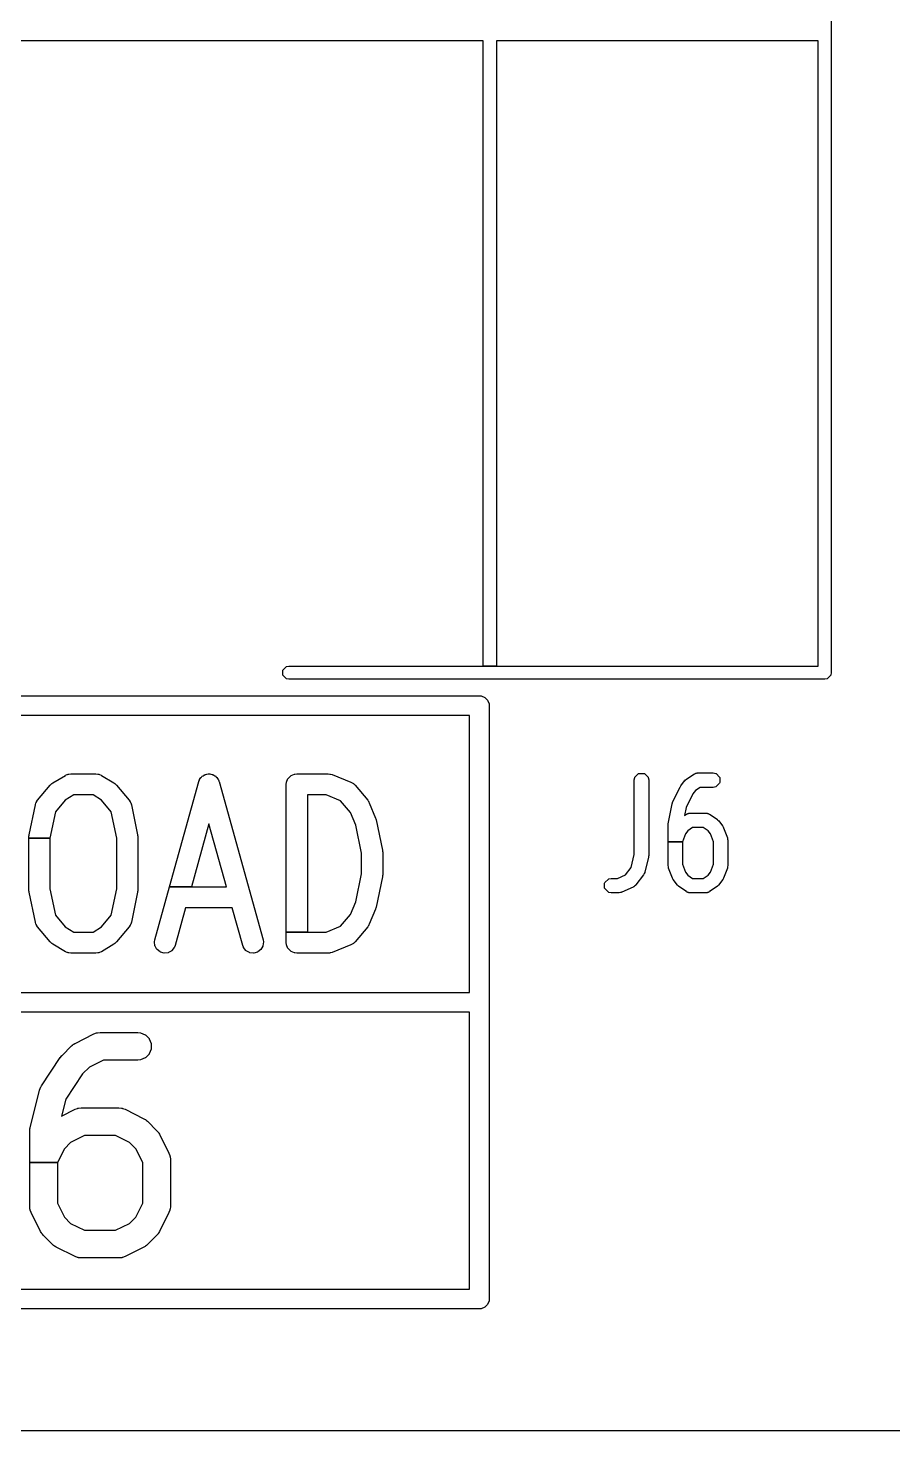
# Model space of a CAD drawing. Header units: millimetres. Extents: x 0 to 98, y 0 to 67.8.
# Drawn here: x 66.4 to 72.96, y 0 to 10.64 of the extents above; entities that cross this region are included whole.
import ezdxf

# ---------------------------------------------------------------- set-up
doc = ezdxf.new("R2010")
doc.units = ezdxf.units.MM
doc.layers.add('Edge.Cuts', color=254, linetype='CONTINUOUS', true_color=0xd0d2cd)

msp = doc.modelspace()

# ---------------------------------------------------------------- linework, layer by layer
at = {"layer": 'Edge.Cuts', "linetype": 'CONTINUOUS'}
for p, q in [((72.49, 16.25), (72.49, 5.75)), ((69.85, 10.54), (64.87, 10.54)), ((69.85, 5.8), (69.85, 10.54)), ((72.39, 10.54), (69.95, 10.54)), ((69.95, 10.54), (69.95, 5.8)), ((72.39, 5.8), (72.39, 10.54)), ((68.329806, 5.769134), (68.356866, 5.796194)), ((68.329806, 5.730866), (68.329806, 5.769134)), ((68.356866, 5.796194), (68.376, 5.8)), ((68.376, 5.8), (69.85, 5.8)), ((69.85, 5.8), (69.95, 5.8)), ((69.95, 5.8), (69.85, 5.8)), ((69.95, 5.8), (72.39, 5.8)), ((72.49, 5.75), (72.486194, 5.730866)), ((68.356866, 5.703806), (68.329806, 5.730866)), ((68.376, 5.7), (68.356866, 5.703806)), ((72.44, 5.7), (68.376, 5.7)), ((72.459134, 5.703806), (72.44, 5.7)), ((72.486194, 5.730866), (72.459134, 5.703806)), ((49.5, 5.575), (69.82, 5.575)), ((69.82, 5.575), (69.834632, 5.573559)), ((69.834632, 5.573559), (69.861668, 5.56236)), ((69.861668, 5.56236), (69.88236, 5.541668)), ((69.88236, 5.541668), (69.893559, 5.514632)), ((69.893559, 5.514632), (69.895, 5.5)), ((69.895, 5.5), (69.895, 1)), ((69.745, 5.425), (64.815, 5.425)), ((69.745, 3.325), (69.745, 5.425)), ((66.469018, 4.782444), (66.564256, 4.89673)), ((66.564256, 4.89673), (66.564588, 4.897091)), ((66.564588, 4.897091), (66.570389, 4.902806)), ((66.570389, 4.902806), (66.571304, 4.90404)), ((66.571304, 4.90404), (66.572339, 4.905077)), ((66.572339, 4.905077), (66.573789, 4.906155)), ((66.573789, 4.906155), (66.575065, 4.90741)), ((66.575065, 4.90741), (66.576247, 4.908274)), ((66.576247, 4.908274), (66.577609, 4.90899)), ((66.577609, 4.90899), (66.584147, 4.913842)), ((66.584147, 4.913842), (66.584555, 4.914114)), ((66.584555, 4.914114), (66.679793, 4.971257)), ((66.679793, 4.971257), (66.680225, 4.971489)), ((66.680225, 4.971489), (66.693513, 4.977782)), ((66.693513, 4.977782), (66.694917, 4.978209)), ((66.694917, 4.978209), (66.699824, 4.97894)), ((66.699824, 4.97894), (66.704407, 4.980837)), ((66.704407, 4.980837), (66.70583, 4.981193)), ((66.70583, 4.981193), (66.720462, 4.982634)), ((66.720462, 4.982634), (66.720952, 4.982658)), ((66.720952, 4.982658), (66.911428, 4.982658)), ((66.911428, 4.982658), (66.911918, 4.982634)), ((66.911918, 4.982634), (66.92655, 4.981193)), ((66.92655, 4.981193), (66.927973, 4.980837)), ((66.927973, 4.980837), (66.932561, 4.978937)), ((66.932561, 4.978937), (66.937463, 4.978207)), ((66.937463, 4.978207), (66.938867, 4.977781)), ((66.938867, 4.977781), (66.952155, 4.971489)), ((66.952155, 4.971489), (66.952587, 4.971257)), ((66.952587, 4.971257), (67.047826, 4.914114)), ((67.047826, 4.914114), (67.048234, 4.913842)), ((67.048234, 4.913842), (67.05477, 4.908989)), ((67.05477, 4.908989), (67.056133, 4.908274)), ((67.056133, 4.908274), (67.057318, 4.907409)), ((67.057318, 4.907409), (67.058599, 4.906147)), ((67.058599, 4.906147), (67.06004, 4.905077)), ((67.06004, 4.905077), (67.061076, 4.90404)), ((67.061076, 4.90404), (67.061988, 4.902809)), ((67.061988, 4.902809), (67.067792, 4.897091)), ((67.067792, 4.897091), (67.068124, 4.89673)), ((67.068124, 4.89673), (67.163362, 4.782444)), ((67.469669, 4.125515), (67.691489, 4.924069)), ((67.691489, 4.924069), (67.691644, 4.924534)), ((67.691644, 4.924534), (67.692315, 4.92627)), ((67.692315, 4.92627), (67.692371, 4.926725)), ((67.692371, 4.926725), (67.692981, 4.928576)), ((67.692981, 4.928576), (67.693697, 4.929845)), ((67.693697, 4.929845), (67.696949, 4.938248)), ((67.696949, 4.938248), (67.697673, 4.939524)), ((67.697673, 4.939524), (67.703067, 4.946425)), ((67.703067, 4.946425), (67.70738, 4.954052)), ((67.70738, 4.954052), (67.708653, 4.95553)), ((67.708653, 4.95553), (67.712606, 4.958623)), ((67.712606, 4.958623), (67.715699, 4.962576)), ((67.715699, 4.962576), (67.717177, 4.963849)), ((67.717177, 4.963849), (67.724804, 4.968162)), ((67.724804, 4.968162), (67.731705, 4.973556)), ((67.731705, 4.973556), (67.733446, 4.974434)), ((67.733446, 4.974434), (67.738281, 4.975778)), ((67.738281, 4.975778), (67.742653, 4.978248)), ((67.742653, 4.978248), (67.744505, 4.978858)), ((67.744505, 4.978858), (67.753199, 4.979923)), ((67.753199, 4.979923), (67.761644, 4.982268)), ((67.761644, 4.982268), (67.763589, 4.982413)), ((67.763589, 4.982413), (67.768571, 4.981804)), ((67.768571, 4.981804), (67.773553, 4.982413)), ((67.773553, 4.982413), (67.775498, 4.982268)), ((67.775498, 4.982268), (67.783941, 4.979923)), ((67.783941, 4.979923), (67.792637, 4.978858)), ((67.792637, 4.978858), (67.794489, 4.978248)), ((67.794489, 4.978248), (67.798859, 4.975778)), ((67.798859, 4.975778), (67.803696, 4.974434)), ((67.803696, 4.974434), (67.805437, 4.973556)), ((67.805437, 4.973556), (67.812338, 4.96816)), ((67.812338, 4.96816), (67.819964, 4.963849)), ((67.819964, 4.963849), (67.821443, 4.962576)), ((67.821443, 4.962576), (67.824534, 4.958623)), ((67.824534, 4.958623), (67.828489, 4.95553)), ((67.828489, 4.95553), (67.829762, 4.954051)), ((67.829762, 4.954051), (67.834071, 4.946427)), ((67.834071, 4.946427), (67.839469, 4.939524)), ((67.839469, 4.939524), (67.840193, 4.938248)), ((67.840193, 4.938248), (67.843442, 4.929847)), ((67.843442, 4.929847), (67.84416, 4.928578)), ((67.84416, 4.928578), (67.844771, 4.92672)), ((67.844771, 4.92672), (67.844825, 4.926274)), ((67.844825, 4.926274), (67.845498, 4.924536)), ((67.845498, 4.924536), (67.845653, 4.924069)), ((67.845653, 4.924069), (68.178986, 3.724069)), ((68.355238, 4.902658), (68.355262, 4.903148)), ((68.355238, 3.782658), (68.355238, 4.902658)), ((68.355262, 4.903148), (68.356703, 4.91778)), ((68.356703, 4.91778), (68.35706, 4.919203)), ((68.35706, 4.919203), (68.368259, 4.946239)), ((68.368259, 4.946239), (68.369342, 4.947862)), ((68.369342, 4.947862), (68.390034, 4.968554)), ((68.390034, 4.968554), (68.391657, 4.969637)), ((68.391657, 4.969637), (68.418693, 4.980836)), ((68.418693, 4.980836), (68.420116, 4.981193)), ((68.420116, 4.981193), (68.434748, 4.982634)), ((68.434748, 4.982634), (68.435238, 4.982658)), ((68.435238, 4.982658), (68.673333, 4.982658)), ((68.673333, 4.982658), (68.673823, 4.982634)), ((68.673823, 4.982634), (68.686515, 4.981385)), ((68.686515, 4.981385), (68.687008, 4.98139)), ((68.687008, 4.98139), (68.68845, 4.981194)), ((68.68845, 4.981194), (68.688455, 4.981193)), ((68.688455, 4.981193), (68.688456, 4.981193)), ((68.688456, 4.981193), (68.688461, 4.981192)), ((68.688461, 4.981192), (68.688473, 4.981189)), ((68.688473, 4.981189), (68.689875, 4.980838)), ((68.689875, 4.980838), (68.690327, 4.980651)), ((68.690327, 4.980651), (68.70258, 4.977096)), ((68.70258, 4.977096), (68.703044, 4.976936)), ((68.703044, 4.976936), (68.845902, 4.919793)), ((68.845902, 4.919793), (68.846348, 4.919589)), ((68.846348, 4.919589), (68.859398, 4.912816)), ((68.859398, 4.912816), (68.860587, 4.911956)), ((68.860587, 4.911956), (68.862849, 4.909748)), ((68.862849, 4.909748), (68.865657, 4.908274)), ((68.865657, 4.908274), (68.866842, 4.907409)), ((68.866842, 4.907409), (68.877316, 4.897091)), ((68.877316, 4.897091), (68.877648, 4.89673)), ((68.877648, 4.89673), (68.972886, 4.782444)), ((70.994999, 4.935105), (70.995095, 4.93608)), ((70.994999, 4.370449), (70.994999, 4.935105)), ((70.995095, 4.93608), (70.998901, 4.955214)), ((70.998901, 4.955214), (71.000269, 4.957775)), ((71.000269, 4.957775), (71.027329, 4.984835)), ((71.027329, 4.984835), (71.030865, 4.986299)), ((71.030865, 4.986299), (71.069133, 4.986299)), ((71.069133, 4.986299), (71.072669, 4.984835)), ((71.072669, 4.984835), (71.099729, 4.957775)), ((71.099729, 4.957775), (71.101097, 4.955214)), ((71.101097, 4.955214), (71.104903, 4.93608)), ((71.104903, 4.93608), (71.104999, 4.935105)), ((71.104999, 4.935105), (71.104999, 4.363677)), ((71.348857, 4.891915), (71.377428, 4.93001)), ((71.377428, 4.93001), (71.37809, 4.930732)), ((71.37809, 4.930732), (71.384273, 4.936278)), ((71.384273, 4.936278), (71.390161, 4.942152)), ((71.390161, 4.942152), (71.39092, 4.942773)), ((71.39092, 4.942773), (71.448063, 4.980868)), ((71.448063, 4.980868), (71.448927, 4.981329)), ((71.448927, 4.981329), (71.454834, 4.983769)), ((71.454834, 4.983769), (71.455902, 4.984836)), ((71.455902, 4.984836), (71.45846, 4.986203)), ((71.45846, 4.986203), (71.462839, 4.987076)), ((71.462839, 4.987076), (71.466961, 4.988776)), ((71.466961, 4.988776), (71.469847, 4.989057)), ((71.469847, 4.989057), (71.471323, 4.988763)), ((71.471323, 4.988763), (71.477596, 4.990009)), ((71.477596, 4.990009), (71.478571, 4.990105)), ((71.478571, 4.990105), (71.592857, 4.990105)), ((71.592857, 4.990105), (71.593832, 4.990009)), ((71.593832, 4.990009), (71.612966, 4.986203)), ((71.612966, 4.986203), (71.615527, 4.984835)), ((71.615527, 4.984835), (71.642587, 4.957775)), ((71.642587, 4.912435), (71.615527, 4.885375)), ((71.642587, 4.957775), (71.644051, 4.954239)), ((71.644051, 4.915971), (71.642587, 4.912435)), ((71.644051, 4.954239), (71.644051, 4.915971)), ((66.743111, 4.822658), (66.678496, 4.783891)), ((66.88927, 4.822658), (66.743111, 4.822658)), ((66.953882, 4.783892), (66.88927, 4.822658)), ((68.657927, 4.822658), (68.515238, 4.822658)), ((68.515238, 4.822658), (68.515238, 3.782658)), ((68.767686, 4.778754), (68.657927, 4.822658)), ((71.286521, 4.769226), (71.343664, 4.883512)), ((71.343664, 4.883512), (71.344186, 4.884341)), ((71.344186, 4.884341), (71.346626, 4.887487)), ((71.346626, 4.887487), (71.348349, 4.891077)), ((71.348349, 4.891077), (71.348857, 4.891915)), ((71.439831, 4.829884), (71.388351, 4.726924)), ((71.459774, 4.856474), (71.439831, 4.829884)), ((71.495223, 4.880105), (71.459774, 4.856474)), ((71.592857, 4.880105), (71.495223, 4.880105)), ((71.593832, 4.880201), (71.592857, 4.880105)), ((71.612966, 4.884007), (71.593832, 4.880201)), ((71.615527, 4.885375), (71.612966, 4.884007)), ((66.404538, 4.518975), (66.452158, 4.747546)), ((66.452158, 4.747546), (66.452282, 4.748021)), ((66.452282, 4.748021), (66.456677, 4.762051)), ((66.456677, 4.762051), (66.457315, 4.76337)), ((66.457315, 4.76337), (66.458957, 4.765782)), ((66.458957, 4.765782), (66.459826, 4.768568)), ((66.459826, 4.768568), (66.460463, 4.769889)), ((66.460463, 4.769889), (66.468723, 4.782052)), ((66.468723, 4.782052), (66.469018, 4.782444)), ((66.60472, 4.69536), (66.562857, 4.494411)), ((66.678496, 4.783891), (66.60472, 4.69536)), ((67.027658, 4.69536), (66.953882, 4.783892)), ((67.069523, 4.494415), (67.027658, 4.69536)), ((67.163362, 4.782444), (67.163657, 4.782052)), ((67.163657, 4.782052), (67.171917, 4.769888)), ((67.171917, 4.769888), (67.172555, 4.768566)), ((67.172555, 4.768566), (67.173422, 4.765782)), ((67.173422, 4.765782), (67.175065, 4.763371)), ((67.175065, 4.763371), (67.175704, 4.762051)), ((67.175704, 4.762051), (67.180099, 4.748021)), ((67.180099, 4.748021), (67.180223, 4.747546)), ((67.180223, 4.747546), (67.227842, 4.518974)), ((68.842232, 4.6893), (68.767686, 4.778754)), ((68.882276, 4.593193), (68.842232, 4.6893)), ((68.972886, 4.782444), (68.973182, 4.782052)), ((68.973182, 4.782052), (68.976226, 4.777569)), ((68.976226, 4.777569), (68.977229, 4.77657)), ((68.977229, 4.77657), (68.978106, 4.775393)), ((68.978106, 4.775393), (68.979632, 4.772552)), ((68.979632, 4.772552), (68.981441, 4.769888)), ((68.981441, 4.769888), (68.982079, 4.768566)), ((68.982079, 4.768566), (68.9825, 4.767213)), ((68.9825, 4.767213), (68.985064, 4.762441)), ((68.985064, 4.762441), (68.985274, 4.761998)), ((68.985274, 4.761998), (69.032893, 4.647712)), ((71.253084, 4.602384), (71.281657, 4.754765)), ((71.281657, 4.754765), (71.281931, 4.755706)), ((71.281931, 4.755706), (71.28441, 4.761886)), ((71.28441, 4.761886), (71.286171, 4.768311)), ((71.286171, 4.768311), (71.286521, 4.769226)), ((71.388351, 4.726924), (71.377095, 4.666891)), ((71.398759, 4.680074), (71.401317, 4.681441)), ((71.401317, 4.681441), (71.405696, 4.682314)), ((71.405696, 4.682314), (71.409818, 4.684014)), ((71.409818, 4.684014), (71.412704, 4.684295)), ((71.412704, 4.684295), (71.41418, 4.684001)), ((71.41418, 4.684001), (71.420453, 4.685247)), ((71.420453, 4.685247), (71.421428, 4.685343)), ((71.421428, 4.685343), (71.535714, 4.685343)), ((71.535714, 4.685343), (71.536689, 4.685247)), ((71.536689, 4.685247), (71.54296, 4.684001)), ((71.54296, 4.684001), (71.544438, 4.684295)), ((71.544438, 4.684295), (71.547325, 4.684014)), ((71.547325, 4.684014), (71.551447, 4.682313)), ((71.551447, 4.682313), (71.555824, 4.681441)), ((71.555824, 4.681441), (71.558384, 4.680073)), ((67.768571, 4.603753), (67.635728, 4.125515)), ((67.901414, 4.125515), (67.768571, 4.603753)), ((68.926666, 4.380129), (68.882276, 4.593193)), ((69.032893, 4.647712), (69.03306, 4.64725)), ((69.03306, 4.64725), (69.035107, 4.640551)), ((69.035107, 4.640551), (69.037242, 4.633735)), ((69.037242, 4.633735), (69.037366, 4.63326)), ((69.037366, 4.63326), (69.084985, 4.404688)), ((71.252142, 4.592248), (71.252238, 4.593223)), ((71.252142, 4.467989), (71.252142, 4.592248)), ((71.252238, 4.593223), (71.253043, 4.597274)), ((71.252998, 4.601408), (71.253084, 4.602384)), ((71.253043, 4.597274), (71.252998, 4.601408)), ((71.377095, 4.666891), (71.39092, 4.676106)), ((71.39092, 4.676106), (71.391784, 4.676567)), ((71.391784, 4.676567), (71.397691, 4.679007)), ((71.397691, 4.679007), (71.398759, 4.680074)), ((71.43808, 4.575343), (71.402631, 4.551712)), ((71.519062, 4.575343), (71.43808, 4.575343)), ((71.554508, 4.551713), (71.519062, 4.575343)), ((71.558384, 4.680073), (71.55945, 4.679007)), ((71.55945, 4.679007), (71.565358, 4.676567)), ((71.565358, 4.676567), (71.566222, 4.676106)), ((71.566222, 4.676106), (71.623365, 4.638011)), ((71.623365, 4.638011), (71.624124, 4.63739)), ((71.624124, 4.63739), (71.630004, 4.631522)), ((71.630004, 4.631522), (71.636195, 4.625971)), ((71.636195, 4.625971), (71.636857, 4.625248)), ((71.636857, 4.625248), (71.665428, 4.587153)), ((71.665428, 4.587153), (71.665936, 4.586315)), ((71.665936, 4.586315), (71.668889, 4.580156)), ((71.668889, 4.580156), (71.672494, 4.574344)), ((71.672494, 4.574344), (71.672927, 4.573465)), ((66.402857, 4.502658), (66.40288, 4.503137)), ((66.402857, 4.494411), (66.402857, 4.502658)), ((66.402857, 4.102658), (66.402857, 4.494411)), ((66.402857, 4.494411), (66.562857, 4.494411)), ((66.562857, 4.494411), (66.402857, 4.494411)), ((66.40288, 4.503137), (66.402906, 4.503412)), ((66.402889, 4.50387), (66.403636, 4.510822)), ((66.402906, 4.503412), (66.402889, 4.50387)), ((66.403636, 4.510822), (66.404322, 4.517781)), ((66.404322, 4.517781), (66.404433, 4.518229)), ((66.404433, 4.518229), (66.404463, 4.518498)), ((66.404463, 4.518498), (66.404538, 4.518975)), ((66.562857, 4.494411), (66.562857, 4.110907)), ((67.069523, 4.110903), (67.069523, 4.494415)), ((67.227842, 4.518974), (67.227918, 4.518488)), ((67.227918, 4.518488), (67.227946, 4.518228)), ((67.227946, 4.518228), (67.228058, 4.517779)), ((67.228058, 4.517779), (67.228738, 4.510862)), ((67.228738, 4.510862), (67.229491, 4.503872)), ((67.229491, 4.503872), (67.229472, 4.503416)), ((67.229472, 4.503416), (67.229499, 4.503148)), ((67.229499, 4.503148), (67.229523, 4.502658)), ((67.229523, 4.502658), (67.229523, 4.102658)), ((71.252142, 4.287486), (71.252142, 4.467989)), ((71.252142, 4.467989), (71.362142, 4.467989)), ((71.362142, 4.467989), (71.252142, 4.467989)), ((71.384444, 4.527461), (71.362142, 4.467989)), ((71.362142, 4.467989), (71.362142, 4.297462)), ((71.402631, 4.551712), (71.384444, 4.527461)), ((71.572694, 4.527463), (71.554508, 4.551713)), ((71.594999, 4.467987), (71.572694, 4.527463)), ((71.594999, 4.297461), (71.594999, 4.467987)), ((71.672927, 4.573465), (71.701498, 4.497274)), ((71.701498, 4.497274), (71.70175, 4.496326)), ((71.70175, 4.496326), (71.703177, 4.487614)), ((71.703177, 4.487614), (71.704903, 4.478938)), ((71.704903, 4.478938), (71.704999, 4.477962)), ((71.704999, 4.477962), (71.704999, 4.287486)), ((68.926666, 4.225188), (68.926666, 4.380129)), ((69.084985, 4.404688), (69.085061, 4.404202)), ((69.085061, 4.404202), (69.085089, 4.403942)), ((69.085089, 4.403942), (69.085201, 4.403493)), ((69.085201, 4.403493), (69.085881, 4.396576)), ((69.085881, 4.396576), (69.086634, 4.389586)), ((69.086634, 4.389586), (69.086615, 4.38913)), ((69.086615, 4.38913), (69.086642, 4.388862)), ((69.086642, 4.388862), (69.086666, 4.388372)), ((69.086666, 4.388372), (69.086666, 4.216943)), ((70.970762, 4.273506), (70.994999, 4.370449)), ((71.104903, 4.362701), (71.103778, 4.357054)), ((71.104999, 4.363677), (71.104903, 4.362701)), ((70.928869, 4.217648), (70.970762, 4.273506)), ((71.103357, 4.350337), (71.074786, 4.236051)), ((71.1035, 4.351308), (71.103357, 4.350337)), ((71.103778, 4.357054), (71.1035, 4.351308)), ((71.252238, 4.286511), (71.252142, 4.287486)), ((71.253963, 4.277835), (71.252238, 4.286511)), ((71.255392, 4.26912), (71.253963, 4.277835)), ((71.255644, 4.268173), (71.255392, 4.26912)), ((71.284216, 4.191984), (71.255644, 4.268173)), ((71.362142, 4.297462), (71.384444, 4.23799)), ((71.572696, 4.237988), (71.594999, 4.297461)), ((71.701498, 4.268174), (71.672927, 4.191984)), ((71.70175, 4.269122), (71.701498, 4.268174)), ((71.703177, 4.277836), (71.70175, 4.269122)), ((71.704903, 4.28651), (71.703177, 4.277836)), ((71.704999, 4.287486), (71.704903, 4.28651)), ((68.882276, 4.012124), (68.926666, 4.225188)), ((69.084985, 4.200627), (69.037366, 3.972055)), ((69.085062, 4.201114), (69.084985, 4.200627)), ((69.08509, 4.201384), (69.085062, 4.201114)), ((69.085201, 4.201822), (69.08509, 4.201384)), ((69.085881, 4.20874), (69.085201, 4.201822)), ((69.086634, 4.215729), (69.085881, 4.20874)), ((69.086642, 4.216452), (69.086615, 4.216188)), ((69.086615, 4.216188), (69.086634, 4.215729)), ((69.086666, 4.216943), (69.086642, 4.216452)), ((70.770234, 4.154239), (70.771698, 4.157775)), ((70.770234, 4.115971), (70.770234, 4.154239)), ((70.771698, 4.157775), (70.798758, 4.184835)), ((70.798758, 4.184835), (70.801319, 4.186203)), ((70.801319, 4.186203), (70.820453, 4.190009)), ((70.820453, 4.190009), (70.821428, 4.190105)), ((70.821428, 4.190105), (70.866899, 4.190105)), ((70.866899, 4.190105), (70.928869, 4.217648)), ((71.065428, 4.216391), (71.008285, 4.1402)), ((71.065939, 4.217235), (71.065428, 4.216391)), ((71.06599, 4.217344), (71.065939, 4.217235)), ((71.066123, 4.217489), (71.06599, 4.217344)), ((71.070208, 4.226137), (71.066123, 4.217489)), ((71.074372, 4.23482), (71.070207, 4.226138)), ((71.070207, 4.226138), (71.070208, 4.226137)), ((71.074401, 4.235013), (71.074372, 4.23482)), ((71.074447, 4.235108), (71.074401, 4.235013)), ((71.074786, 4.236051), (71.074447, 4.235108)), ((71.284649, 4.191105), (71.284216, 4.191984)), ((71.288248, 4.185301), (71.284649, 4.191105)), ((71.291205, 4.179135), (71.288248, 4.185301)), ((71.291713, 4.178297), (71.291205, 4.179135)), ((71.320284, 4.140201), (71.291713, 4.178297)), ((71.384444, 4.23799), (71.402631, 4.213739)), ((71.402631, 4.213739), (71.438081, 4.190105)), ((71.438081, 4.190105), (71.519061, 4.190105)), ((71.519061, 4.190105), (71.554508, 4.213739)), ((71.554508, 4.213739), (71.572696, 4.237988)), ((71.665428, 4.178296), (71.636858, 4.140201)), ((71.665937, 4.179134), (71.665428, 4.178296)), ((71.668893, 4.1853), (71.665937, 4.179134)), ((71.672494, 4.191104), (71.668893, 4.1853)), ((71.672927, 4.191984), (71.672494, 4.191104)), ((66.40288, 4.102178), (66.402857, 4.102658)), ((66.402906, 4.101906), (66.40288, 4.102178)), ((66.402889, 4.101445), (66.402906, 4.101906)), ((66.403636, 4.094497), (66.402889, 4.101445)), ((66.403636, 4.094496), (66.403636, 4.094497)), ((66.404322, 4.087536), (66.403636, 4.094496)), ((66.404431, 4.087096), (66.404322, 4.087536)), ((66.404462, 4.08682), (66.404431, 4.087096)), ((66.404538, 4.086341), (66.404462, 4.08682)), ((66.452158, 3.857769), (66.404538, 4.086341)), ((66.562857, 4.110907), (66.60472, 3.909957)), ((67.027658, 3.909957), (67.069523, 4.110903)), ((67.227842, 4.086342), (67.180223, 3.857769)), ((67.227919, 4.086829), (67.227842, 4.086342)), ((67.227947, 4.087099), (67.227919, 4.086829)), ((67.228058, 4.087537), (67.227947, 4.087099)), ((67.228738, 4.094455), (67.228058, 4.087537)), ((67.229491, 4.101444), (67.228738, 4.094455)), ((67.229499, 4.102167), (67.229472, 4.101903)), ((67.229472, 4.101903), (67.229491, 4.101444)), ((67.229523, 4.102658), (67.229499, 4.102167)), ((67.358156, 3.724069), (67.469669, 4.125515)), ((67.469669, 4.125515), (67.635728, 4.125515)), ((67.635728, 4.125515), (67.469669, 4.125515)), ((67.635728, 4.125515), (67.901414, 4.125515)), ((70.771698, 4.112435), (70.770234, 4.115971)), ((70.798758, 4.085375), (70.771698, 4.112435)), ((70.801319, 4.084007), (70.798758, 4.085375)), ((70.820453, 4.080201), (70.801319, 4.084007)), ((70.821428, 4.080105), (70.820453, 4.080201)), ((70.878571, 4.080105), (70.821428, 4.080105)), ((70.879548, 4.080201), (70.878571, 4.080105)), ((70.88008, 4.080308), (70.879548, 4.080201)), ((70.880947, 4.080244), (70.88008, 4.080308)), ((70.889784, 4.082238), (70.880947, 4.080244)), ((70.89868, 4.084007), (70.889784, 4.082238)), ((70.899444, 4.084417), (70.89868, 4.084007)), ((70.899976, 4.084536), (70.899444, 4.084417)), ((70.900909, 4.084845), (70.899976, 4.084536)), ((70.986623, 4.12294), (70.900909, 4.084845)), ((70.987476, 4.123425), (70.986623, 4.12294)), ((70.989916, 4.125148), (70.987476, 4.123425)), ((70.990465, 4.125226), (70.989916, 4.125148)), ((70.993098, 4.126454), (70.990465, 4.125226)), ((70.998013, 4.130863), (70.993098, 4.126454)), ((71.003414, 4.134673), (70.998013, 4.130863)), ((71.005199, 4.136965), (71.003414, 4.134673)), ((71.005398, 4.137485), (71.005199, 4.136965)), ((71.007622, 4.139477), (71.005398, 4.137485)), ((71.008285, 4.1402), (71.007622, 4.139477)), ((71.320946, 4.139478), (71.320284, 4.140201)), ((71.327139, 4.133926), (71.320946, 4.139478)), ((71.333018, 4.128058), (71.327139, 4.133926)), ((71.333777, 4.127437), (71.333018, 4.128058)), ((71.39092, 4.089342), (71.333777, 4.127437)), ((71.391785, 4.08888), (71.39092, 4.089342)), ((71.397691, 4.086442), (71.391785, 4.08888)), ((71.398758, 4.085375), (71.397691, 4.086442)), ((71.401318, 4.084007), (71.398758, 4.085375)), ((71.405693, 4.083137), (71.401318, 4.084007)), ((71.409817, 4.081434), (71.405693, 4.083137)), ((71.412706, 4.081153), (71.409817, 4.081434)), ((71.414181, 4.081449), (71.412706, 4.081153)), ((71.420452, 4.080201), (71.414181, 4.081449)), ((71.421428, 4.080105), (71.420452, 4.080201)), ((71.535714, 4.080105), (71.421428, 4.080105)), ((71.53669, 4.080201), (71.535714, 4.080105)), ((71.542959, 4.081449), (71.53669, 4.080201)), ((71.544436, 4.081153), (71.542959, 4.081449)), ((71.547326, 4.081435), (71.544436, 4.081153)), ((71.551445, 4.083137), (71.547326, 4.081435)), ((71.555823, 4.084007), (71.551445, 4.083137)), ((71.558385, 4.085376), (71.555823, 4.084007)), ((71.559449, 4.086442), (71.558385, 4.085376)), ((71.565357, 4.08888), (71.559449, 4.086442)), ((71.566222, 4.089342), (71.565357, 4.08888)), ((71.623365, 4.127437), (71.566222, 4.089342)), ((71.624124, 4.128058), (71.623365, 4.127437)), ((71.630001, 4.133926), (71.624124, 4.128058)), ((71.636196, 4.139478), (71.630001, 4.133926)), ((71.636858, 4.140201), (71.636196, 4.139478)), ((67.591283, 3.965515), (67.51232, 3.681247)), ((67.945859, 3.965515), (67.591283, 3.965515)), ((68.024822, 3.681247), (67.945859, 3.965515)), ((68.842231, 3.916017), (68.882276, 4.012124)), ((69.032893, 3.957603), (68.985274, 3.843317)), ((69.03306, 3.958065), (69.032893, 3.957603)), ((69.035107, 3.964765), (69.03306, 3.958065)), ((69.037242, 3.97158), (69.035106, 3.964766)), ((69.035106, 3.964766), (69.035107, 3.964765)), ((69.037366, 3.972055), (69.037242, 3.97158)), ((66.452282, 3.857295), (66.452158, 3.857769)), ((66.456676, 3.843265), (66.452282, 3.857295)), ((66.457315, 3.841944), (66.456676, 3.843265)), ((66.458957, 3.839533), (66.457315, 3.841944)), ((66.459826, 3.836747), (66.458957, 3.839533)), ((66.460463, 3.835426), (66.459826, 3.836747)), ((66.468723, 3.823263), (66.460463, 3.835426)), ((66.60472, 3.909957), (66.678496, 3.821426)), ((66.953882, 3.821427), (67.027658, 3.909957)), ((67.171917, 3.835427), (67.163657, 3.823263)), ((67.172555, 3.836749), (67.171917, 3.835427)), ((67.173421, 3.839533), (67.172555, 3.836749)), ((67.175065, 3.841943), (67.173421, 3.839533)), ((67.175704, 3.843264), (67.175065, 3.841943)), ((67.180099, 3.857294), (67.175704, 3.843264)), ((67.180223, 3.857769), (67.180099, 3.857294)), ((68.767687, 3.826563), (68.842231, 3.916017)), ((68.978106, 3.829922), (68.977227, 3.828743)), ((68.979629, 3.83276), (68.978106, 3.829922)), ((68.981441, 3.835426), (68.979629, 3.83276)), ((68.982079, 3.83675), (68.981441, 3.835426)), ((68.9825, 3.838105), (68.982079, 3.83675)), ((68.985063, 3.842873), (68.9825, 3.838105)), ((68.985274, 3.843317), (68.985063, 3.842873)), ((66.469018, 3.822871), (66.468723, 3.823263)), ((66.564256, 3.708585), (66.469018, 3.822871)), ((66.678496, 3.821426), (66.743109, 3.782658)), ((66.743109, 3.782658), (66.88927, 3.782658)), ((66.88927, 3.782658), (66.953882, 3.821427)), ((67.163362, 3.822871), (67.068124, 3.708585)), ((67.163657, 3.823263), (67.163362, 3.822871)), ((67.35552, 3.709107), (67.358048, 3.723591)), ((67.358048, 3.723591), (67.358156, 3.724069)), ((68.178986, 3.724069), (68.179094, 3.723591)), ((68.179094, 3.723591), (68.181622, 3.709107)), ((68.355238, 3.702658), (68.355238, 3.782658)), ((68.355238, 3.782658), (68.515238, 3.782658)), ((68.515238, 3.782658), (68.355238, 3.782658)), ((68.515238, 3.782658), (68.657927, 3.782658)), ((68.657927, 3.782658), (68.767687, 3.826563)), ((68.972886, 3.822871), (68.877648, 3.708585)), ((68.973182, 3.823264), (68.972886, 3.822871)), ((68.976223, 3.827746), (68.973182, 3.823264)), ((68.977227, 3.828743), (68.976223, 3.827746)), ((66.564588, 3.708224), (66.564256, 3.708585)), ((66.570389, 3.70251), (66.564588, 3.708224)), ((66.571305, 3.701274), (66.570389, 3.70251)), ((66.572342, 3.700236), (66.571305, 3.701274)), ((66.573784, 3.699166), (66.572342, 3.700236)), ((66.575063, 3.697906), (66.573784, 3.699166)), ((66.576248, 3.697041), (66.575063, 3.697906)), ((66.577606, 3.696328), (66.576248, 3.697041)), ((66.584147, 3.691473), (66.577606, 3.696328)), ((66.584555, 3.691201), (66.584147, 3.691473)), ((66.679793, 3.634059), (66.584555, 3.691201)), ((66.680225, 3.633827), (66.679793, 3.634059)), ((66.693513, 3.627535), (66.680225, 3.633827)), ((66.694917, 3.627108), (66.693513, 3.627535)), ((66.699823, 3.626379), (66.694917, 3.627108)), ((66.704406, 3.62448), (66.699823, 3.626379)), ((66.70583, 3.624123), (66.704406, 3.62448)), ((66.720462, 3.622682), (66.70583, 3.624123)), ((66.720952, 3.622658), (66.720462, 3.622682)), ((66.911428, 3.622658), (66.720952, 3.622658)), ((66.911918, 3.622682), (66.911428, 3.622658)), ((66.92655, 3.624123), (66.911918, 3.622682)), ((66.927974, 3.62448), (66.92655, 3.624123)), ((66.932552, 3.626378), (66.927974, 3.62448)), ((66.937462, 3.627107), (66.932552, 3.626378)), ((66.938867, 3.627534), (66.937462, 3.627107)), ((66.952155, 3.633827), (66.938867, 3.627534)), ((66.952587, 3.634059), (66.952155, 3.633827)), ((67.047825, 3.691201), (66.952587, 3.634059)), ((67.048234, 3.691474), (67.047825, 3.691201)), ((67.054765, 3.696325), (67.048234, 3.691474)), ((67.05613, 3.697039), (67.054765, 3.696325)), ((67.05732, 3.697908), (67.05613, 3.697039)), ((67.058599, 3.699171), (67.05732, 3.697908)), ((67.060036, 3.700235), (67.058599, 3.699171)), ((67.061077, 3.701276), (67.060036, 3.700235)), ((67.061993, 3.702515), (67.061077, 3.701276)), ((67.067791, 3.708224), (67.061993, 3.702515)), ((67.068124, 3.708585), (67.067791, 3.708224)), ((67.355483, 3.70764), (67.35552, 3.709107)), ((67.359038, 3.678593), (67.355483, 3.70764)), ((67.359648, 3.67674), (67.359038, 3.678593)), ((67.374047, 3.651265), (67.359648, 3.67674)), ((67.37532, 3.649786), (67.374047, 3.651265)), ((67.398372, 3.63176), (67.37532, 3.649786)), ((67.400114, 3.630881), (67.398372, 3.63176)), ((67.428311, 3.623048), (67.400114, 3.630881)), ((67.430256, 3.622903), (67.428311, 3.623048)), ((67.459303, 3.626458), (67.430256, 3.622903)), ((67.461156, 3.627068), (67.459303, 3.626458)), ((67.486631, 3.641467), (67.461156, 3.627068)), ((67.48811, 3.64274), (67.486631, 3.641467)), ((67.506136, 3.665792), (67.48811, 3.64274)), ((67.50686, 3.667068), (67.506136, 3.665792)), ((67.512165, 3.680781), (67.50686, 3.667068)), ((67.51232, 3.681247), (67.512165, 3.680781)), ((68.024977, 3.680781), (68.024822, 3.681247)), ((68.030282, 3.667068), (68.024977, 3.680781)), ((68.031006, 3.665792), (68.030282, 3.667068)), ((68.049032, 3.64274), (68.031006, 3.665792)), ((68.050511, 3.641467), (68.049032, 3.64274)), ((68.075986, 3.627068), (68.050511, 3.641467)), ((68.077839, 3.626458), (68.075986, 3.627068)), ((68.106886, 3.622903), (68.077839, 3.626458)), ((68.108831, 3.623048), (68.106886, 3.622903)), ((68.137028, 3.630881), (68.108831, 3.623048)), ((68.13877, 3.63176), (68.137028, 3.630881)), ((68.161822, 3.649786), (68.13877, 3.63176)), ((68.163095, 3.651265), (68.161822, 3.649786)), ((68.177494, 3.67674), (68.163095, 3.651265)), ((68.178104, 3.678593), (68.177494, 3.67674)), ((68.181659, 3.70764), (68.178104, 3.678593)), ((68.181622, 3.709107), (68.181659, 3.70764)), ((68.355262, 3.702168), (68.355238, 3.702658)), ((68.356703, 3.687536), (68.355262, 3.702168)), ((68.35706, 3.686113), (68.356703, 3.687536)), ((68.368259, 3.659077), (68.35706, 3.686113)), ((68.369342, 3.657454), (68.368259, 3.659077)), ((68.390034, 3.636762), (68.369342, 3.657454)), ((68.391657, 3.635679), (68.390034, 3.636762)), ((68.418693, 3.62448), (68.391657, 3.635679)), ((68.420116, 3.624123), (68.418693, 3.62448)), ((68.434748, 3.622682), (68.420116, 3.624123)), ((68.435238, 3.622658), (68.434748, 3.622682)), ((68.673333, 3.622658), (68.435238, 3.622658)), ((68.673823, 3.622682), (68.673333, 3.622658)), ((68.686511, 3.623933), (68.673823, 3.622682)), ((68.687001, 3.623926), (68.686511, 3.623933)), ((68.688436, 3.624122), (68.687001, 3.623926)), ((68.688453, 3.624123), (68.688436, 3.624122)), ((68.688458, 3.624125), (68.688453, 3.624123)), ((68.688463, 3.624125), (68.688458, 3.624125)), ((68.688475, 3.624129), (68.688463, 3.624125)), ((68.689882, 3.624481), (68.688475, 3.624129)), ((68.690331, 3.624668), (68.689882, 3.624481)), ((68.70258, 3.62822), (68.690331, 3.624668)), ((68.703044, 3.62838), (68.70258, 3.62822)), ((68.845901, 3.685522), (68.703044, 3.62838)), ((68.846347, 3.685726), (68.845901, 3.685522)), ((68.859397, 3.692498), (68.846347, 3.685726)), ((68.860587, 3.693358), (68.859397, 3.692498)), ((68.862851, 3.695569), (68.860587, 3.693358)), ((68.865656, 3.69704), (68.862851, 3.695569)), ((68.866842, 3.697906), (68.865656, 3.69704)), ((68.877316, 3.708224), (68.866842, 3.697906)), ((68.877648, 3.708585), (68.877316, 3.708224)), ((64.815, 3.325), (69.745, 3.325)), ((69.745, 3.175), (59.735, 3.175)), ((69.745, 1.075), (69.745, 3.175)), ((66.753042, 2.938958), (66.895899, 3.010387)), ((66.895899, 3.010387), (66.896348, 3.010585)), ((66.896348, 3.010585), (66.914657, 3.017591)), ((66.914657, 3.017591), (66.916089, 3.017908)), ((66.916089, 3.017908), (66.91886, 3.018106)), ((66.91886, 3.018106), (66.921435, 3.019171)), ((66.921435, 3.019171), (66.922858, 3.019527)), ((66.922858, 3.019527), (66.942367, 3.021448)), ((66.942367, 3.021448), (66.942857, 3.021472)), ((66.942857, 3.021472), (67.228572, 3.021472)), ((67.228572, 3.021472), (67.229062, 3.021448)), ((67.229062, 3.021448), (67.248571, 3.019527)), ((67.248571, 3.019527), (67.249994, 3.01917)), ((67.249994, 3.01917), (67.286042, 3.004238)), ((67.286042, 3.004238), (67.287665, 3.003155)), ((67.287665, 3.003155), (67.315255, 2.975565)), ((66.654325, 2.847862), (66.725753, 2.919289)), ((66.725753, 2.919289), (66.726117, 2.919618)), ((66.726117, 2.919618), (66.733457, 2.925644)), ((66.733457, 2.925644), (66.734912, 2.92732)), ((66.734912, 2.92732), (66.736023, 2.928274)), ((66.736023, 2.928274), (66.738769, 2.930004)), ((66.738769, 2.930004), (66.741271, 2.932056)), ((66.741271, 2.932056), (66.742527, 2.932809)), ((66.742527, 2.932809), (66.744574, 2.933659)), ((66.744574, 2.933659), (66.752615, 2.938718)), ((66.752615, 2.938718), (66.753042, 2.938958)), ((67.315255, 2.975565), (67.316338, 2.973942)), ((67.316338, 2.973942), (67.33127, 2.937894)), ((67.33127, 2.89505), (67.316338, 2.859002)), ((67.33127, 2.937894), (67.331651, 2.935981)), ((67.331651, 2.896963), (67.33127, 2.89505)), ((67.331651, 2.935981), (67.331651, 2.896963)), ((66.498349, 2.617573), (66.641207, 2.831859)), ((66.641207, 2.831859), (66.641463, 2.832208)), ((66.641463, 2.832208), (66.641507, 2.832263)), ((66.641507, 2.832263), (66.641509, 2.832262)), ((66.641509, 2.832262), (66.64156, 2.832344)), ((66.64156, 2.832344), (66.64774, 2.839876)), ((66.64774, 2.839876), (66.653919, 2.84742)), ((66.653919, 2.84742), (66.653975, 2.847473)), ((66.653975, 2.847473), (66.65402, 2.847527)), ((66.65402, 2.847527), (66.654325, 2.847862)), ((66.967644, 2.811472), (66.862198, 2.75875)), ((67.228572, 2.811472), (66.967644, 2.811472)), ((67.229062, 2.811496), (67.228572, 2.811472)), ((67.248571, 2.813417), (67.229062, 2.811496)), ((67.249994, 2.813774), (67.248571, 2.813417)), ((67.286042, 2.828706), (67.249994, 2.813774)), ((67.287665, 2.829789), (67.286042, 2.828706)), ((67.315255, 2.857379), (67.287665, 2.829789)), ((67.316338, 2.859002), (67.315255, 2.857379)), ((66.810167, 2.706718), (66.683167, 2.516219)), ((66.862198, 2.75875), (66.810167, 2.706718)), ((66.412421, 2.299081), (66.483849, 2.584795)), ((66.483849, 2.584795), (66.483991, 2.585264)), ((66.483991, 2.585264), (66.487973, 2.596413)), ((66.487973, 2.596413), (66.488381, 2.598472)), ((66.488381, 2.598472), (66.488874, 2.599853)), ((66.488874, 2.599853), (66.489872, 2.601726)), ((66.489872, 2.601726), (66.490587, 2.603726)), ((66.490587, 2.603726), (66.491276, 2.605018)), ((66.491276, 2.605018), (66.492527, 2.606709)), ((66.492527, 2.606709), (66.498097, 2.617152)), ((66.498097, 2.617152), (66.498349, 2.617573)), ((66.683167, 2.516219), (66.651111, 2.387993)), ((66.773233, 2.446479), (66.776003, 2.446677)), ((66.776003, 2.446677), (66.778578, 2.447742)), ((66.778578, 2.447742), (66.780001, 2.448098)), ((66.780001, 2.448098), (66.79951, 2.450019)), ((66.79951, 2.450019), (66.8, 2.450043)), ((66.8, 2.450043), (67.085714, 2.450043)), ((67.085714, 2.450043), (67.086204, 2.450019)), ((67.086204, 2.450019), (67.105713, 2.448098)), ((67.105713, 2.448098), (67.107136, 2.447741)), ((67.107136, 2.447741), (67.109706, 2.446677)), ((67.109706, 2.446677), (67.112481, 2.446479)), ((66.651111, 2.387993), (66.753043, 2.438958)), ((66.753043, 2.438958), (66.753492, 2.439156)), ((66.753492, 2.439156), (66.771801, 2.446162)), ((66.771801, 2.446162), (66.773233, 2.446479)), ((67.112481, 2.446479), (67.113913, 2.446162)), ((67.113913, 2.446162), (67.132222, 2.439156)), ((67.132222, 2.439156), (67.132671, 2.438958)), ((67.132671, 2.438958), (67.275529, 2.36753)), ((67.275529, 2.36753), (67.275957, 2.367289)), ((67.275957, 2.367289), (67.283995, 2.362229)), ((67.283995, 2.362229), (67.286043, 2.361381)), ((67.286043, 2.361381), (67.287302, 2.360627)), ((67.287302, 2.360627), (67.2898, 2.358577)), ((67.2898, 2.358577), (67.292548, 2.356847)), ((67.292548, 2.356847), (67.293661, 2.355891)), ((67.293661, 2.355891), (67.295114, 2.354215)), ((67.295114, 2.354215), (67.302455, 2.34819)), ((67.302455, 2.34819), (67.302819, 2.347861)), ((67.302819, 2.347861), (67.374247, 2.276432)), ((66.409286, 2.273615), (66.40931, 2.274105)), ((66.409286, 2.034544), (66.409286, 2.273615)), ((66.40931, 2.274105), (66.409584, 2.276892)), ((66.409458, 2.279207), (66.410518, 2.286378)), ((66.409458, 2.27774), (66.409458, 2.279207)), ((66.409584, 2.276892), (66.409458, 2.27774)), ((66.410518, 2.286378), (66.411231, 2.293614)), ((66.411231, 2.293614), (66.411587, 2.295036)), ((66.411587, 2.295036), (66.411916, 2.295832)), ((66.411916, 2.295832), (66.412326, 2.2986)), ((66.412326, 2.2986), (66.412421, 2.299081)), ((66.824787, 2.240043), (66.719342, 2.187322)), ((67.060927, 2.240043), (66.824787, 2.240043)), ((67.166374, 2.18732), (67.060927, 2.240043)), ((67.374247, 2.276432), (67.374576, 2.276068)), ((67.374576, 2.276068), (67.380599, 2.268729)), ((67.380599, 2.268729), (67.382276, 2.267275)), ((67.382276, 2.267275), (67.383232, 2.266161)), ((67.383232, 2.266161), (67.384958, 2.263419)), ((67.384958, 2.263419), (67.387013, 2.260915)), ((67.387013, 2.260915), (67.387768, 2.259655)), ((67.387768, 2.259655), (67.388615, 2.257607)), ((67.388615, 2.257607), (67.393674, 2.249572)), ((67.393674, 2.249572), (67.393915, 2.249144)), ((67.393915, 2.249144), (67.465344, 2.106287)), ((66.672007, 2.139987), (66.619286, 2.034544)), ((66.719342, 2.187322), (66.672007, 2.139987)), ((67.213704, 2.139991), (67.166374, 2.18732)), ((67.266429, 2.034542), (67.213704, 2.139991)), ((66.409286, 1.702186), (66.409286, 2.034544)), ((66.409286, 2.034544), (66.619286, 2.034544)), ((66.619286, 2.034544), (66.409286, 2.034544)), ((66.619286, 2.034544), (66.619286, 1.726973)), ((67.266429, 1.726975), (67.266429, 2.034542)), ((67.465344, 2.106287), (67.465542, 2.105838)), ((67.465542, 2.105838), (67.472548, 2.087529)), ((67.472548, 2.087529), (67.472865, 2.086096)), ((67.472865, 2.086096), (67.473061, 2.083324)), ((67.473061, 2.083324), (67.474127, 2.080752)), ((67.474127, 2.080752), (67.474484, 2.079328)), ((67.474484, 2.079328), (67.476405, 2.059819)), ((67.476405, 2.059819), (67.476429, 2.059329)), ((67.476429, 2.059329), (67.476429, 1.702186)), ((66.40931, 1.701696), (66.409286, 1.702186)), ((66.619286, 1.726973), (66.672007, 1.62153)), ((67.213704, 1.621526), (67.266429, 1.726975)), ((67.476429, 1.702186), (67.476405, 1.701696)), ((66.411231, 1.682187), (66.40931, 1.701696)), ((66.411588, 1.680764), (66.411231, 1.682187)), ((66.412652, 1.678194), (66.411588, 1.680764)), ((66.41285, 1.675418), (66.412652, 1.678194)), ((66.413167, 1.673986), (66.41285, 1.675418)), ((66.420173, 1.655678), (66.413167, 1.673986)), ((66.420371, 1.655229), (66.420173, 1.655678)), ((66.491799, 1.512372), (66.420371, 1.655229)), ((66.672007, 1.62153), (66.719343, 1.574194)), ((67.166374, 1.574197), (67.213704, 1.621526)), ((67.465344, 1.655228), (67.393915, 1.512371)), ((67.465542, 1.655677), (67.465344, 1.655228)), ((67.472548, 1.673986), (67.465542, 1.655677)), ((67.472865, 1.67542), (67.472548, 1.673986)), ((67.473061, 1.678193), (67.472865, 1.67542)), ((67.474127, 1.680763), (67.473061, 1.678193)), ((67.474484, 1.682187), (67.474127, 1.680763)), ((67.476405, 1.701696), (67.474484, 1.682187)), ((66.492039, 1.511945), (66.491799, 1.512372)), ((66.4971, 1.503904), (66.492039, 1.511945)), ((66.497948, 1.501858), (66.4971, 1.503904)), ((66.498702, 1.5006), (66.497948, 1.501858)), ((66.500754, 1.498099), (66.498702, 1.5006)), ((66.502483, 1.495353), (66.500754, 1.498099)), ((66.503438, 1.49424), (66.502483, 1.495353)), ((66.505114, 1.492787), (66.503438, 1.49424)), ((66.511138, 1.485446), (66.505114, 1.492787)), ((66.719343, 1.574194), (66.824787, 1.521472)), ((66.824787, 1.521472), (67.060927, 1.521472)), ((67.060927, 1.521472), (67.166374, 1.574197)), ((67.380599, 1.492787), (67.374576, 1.485447)), ((67.382275, 1.494239), (67.380599, 1.492787)), ((67.383232, 1.495355), (67.382275, 1.494239)), ((67.384955, 1.498096), (67.383232, 1.495355)), ((67.387012, 1.500599), (67.384955, 1.498096)), ((67.387768, 1.50186), (67.387012, 1.500599)), ((67.388616, 1.50391), (67.387768, 1.50186)), ((67.393674, 1.511943), (67.388616, 1.50391)), ((67.393915, 1.512371), (67.393674, 1.511943)), ((66.511467, 1.485082), (66.511138, 1.485446)), ((66.582896, 1.413653), (66.511467, 1.485082)), ((66.58326, 1.413324), (66.582896, 1.413653)), ((66.590599, 1.407301), (66.58326, 1.413324)), ((66.592054, 1.405624), (66.590599, 1.407301)), ((66.593168, 1.404669), (66.592054, 1.405624)), ((66.595908, 1.402944), (66.593168, 1.404669)), ((66.598414, 1.400888), (66.595908, 1.402944)), ((66.599673, 1.400133), (66.598414, 1.400888)), ((66.601723, 1.399285), (66.599673, 1.400133)), ((66.609758, 1.394226), (66.601723, 1.399285)), ((66.610186, 1.393985), (66.609758, 1.394226)), ((66.753043, 1.322557), (66.610186, 1.393985)), ((67.275529, 1.393985), (67.132671, 1.322557)), ((67.275957, 1.394226), (67.275529, 1.393985)), ((67.283992, 1.399285), (67.275957, 1.394226)), ((67.286042, 1.400133), (67.283992, 1.399285)), ((67.287303, 1.400889), (67.286042, 1.400133)), ((67.289805, 1.402945), (67.287303, 1.400889)), ((67.292546, 1.404668), (67.289805, 1.402945)), ((67.293662, 1.405625), (67.292546, 1.404668)), ((67.295115, 1.407302), (67.293662, 1.405625)), ((67.302455, 1.413325), (67.295115, 1.407302)), ((67.302819, 1.413654), (67.302455, 1.413325)), ((67.374247, 1.485083), (67.302819, 1.413654)), ((67.374576, 1.485447), (67.374247, 1.485083)), ((66.753492, 1.322359), (66.753043, 1.322557)), ((66.771801, 1.315353), (66.753492, 1.322359)), ((66.773234, 1.315036), (66.771801, 1.315353)), ((66.776005, 1.31484), (66.773234, 1.315036)), ((66.778577, 1.313774), (66.776005, 1.31484)), ((66.780001, 1.313417), (66.778577, 1.313774)), ((66.79951, 1.311496), (66.780001, 1.313417)), ((66.8, 1.311472), (66.79951, 1.311496)), ((67.085714, 1.311472), (66.8, 1.311472)), ((67.086204, 1.311496), (67.085714, 1.311472)), ((67.105713, 1.313417), (67.086204, 1.311496)), ((67.107137, 1.313774), (67.105713, 1.313417)), ((67.109707, 1.31484), (67.107137, 1.313774)), ((67.11248, 1.315036), (67.109707, 1.31484)), ((67.113913, 1.315353), (67.11248, 1.315036)), ((67.132222, 1.322359), (67.113913, 1.315353)), ((67.132671, 1.322557), (67.132222, 1.322359)), ((59.735, 1.075), (69.745, 1.075)), ((69.88236, 0.958332), (69.861668, 0.93764)), ((69.893559, 0.985368), (69.88236, 0.958332)), ((69.895, 1), (69.893559, 0.985368)), ((69.82, 0.925), (49.5, 0.925)), ((69.834632, 0.926441), (69.82, 0.925)), ((69.861668, 0.93764), (69.834632, 0.926441)), ((98, 0), (0, 0))]:
    msp.add_line(p, q, dxfattribs=at)

doc.saveas('drawing.dxf')
